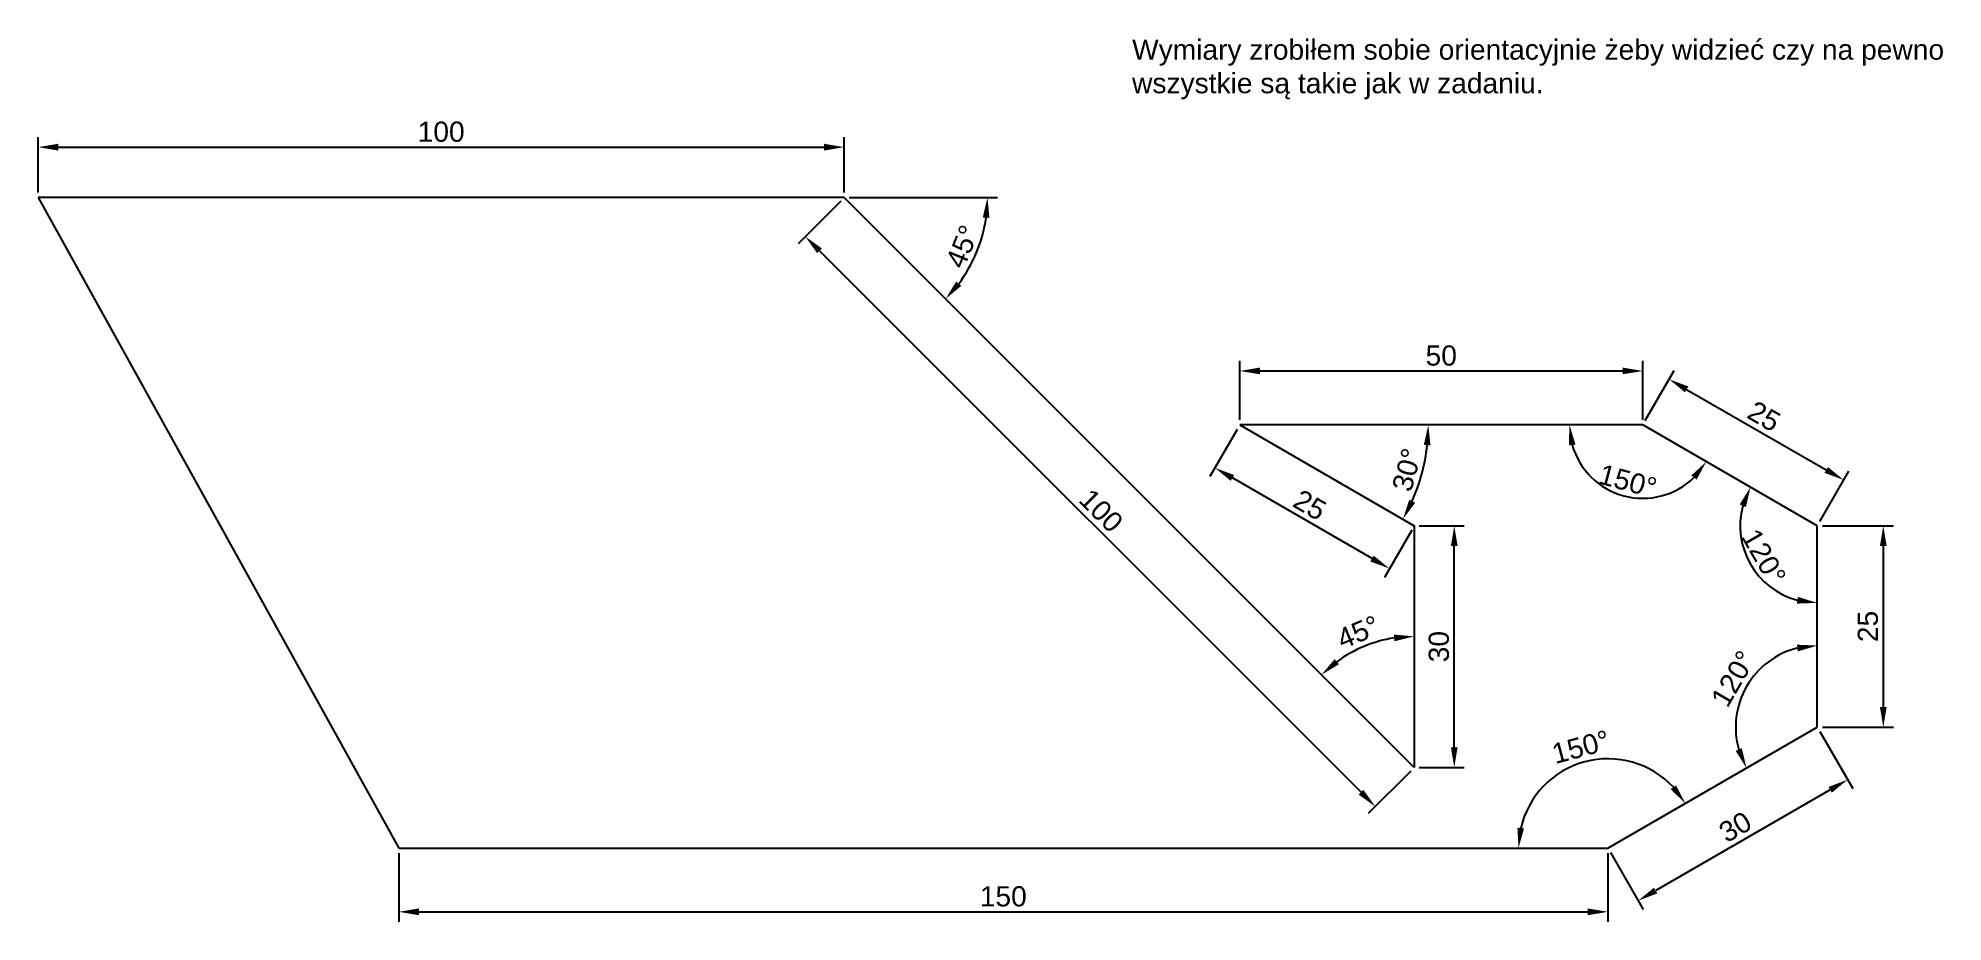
# Model space of a CAD drawing. Header units: millimetres. Extents: x 155 to 392, y 191 to 301.
import ezdxf

# ---------------------------------------------------------------- set-up
doc = ezdxf.new("R2010")
doc.units = ezdxf.units.MM
doc.styles.get("Standard").update_dxf_attribs({"font": 'arial.ttf'})
doc.dimstyles.new('ISO-25', dxfattribs={"dimtxt": 2.5, "dimasz": 2.5, "dimexe": 1.25, "dimexo": 0.625, "dimtad": 1, "dimtxsty": 'Standard', "dimcen": 2.5, "dimadec": 0, "dimazin": 0, "dimtfac": 1, "dimtmove": 0, "dimatfit": 3, "dimfxl": 1, "dimarcsym": 0})

# ---------------------------------------------------------------- blocks, each defined once
blk = doc.blocks.new('*D2')
at = {"color": 0, "lineweight": -2, "transparency": 16777216}
for p, q in [((155.27, 281.34), (155.27, 288.22)), ((157.77, 286.97), (252.77, 286.97)), ((255.27, 281.34), (255.27, 288.22))]:
    blk.add_line(p, q, dxfattribs=at)
at = {"color": 0, "transparency": 16777216}
for points in [[(157.77, 287.39), (157.77, 286.55), (155.27, 286.97)], [(252.77, 287.39), (252.77, 286.55), (255.27, 286.97)]]:
    blk.add_solid(points, dxfattribs=at)
at = {"layer": 'Defpoints', "color": 0, "transparency": 16777216}
for p in [(255.27, 286.97), (155.27, 280.71), (255.27, 280.71)]:
    blk.add_point(p, dxfattribs=at)
at = {"color": 0, "transparency": 16777216, "insert": (205.27, 288.87), "char_height": 2.5, "attachment_point": 5}
blk.add_mtext('100', dxfattribs=at)
blk = doc.blocks.new('*D3')
at = {"color": 0, "lineweight": -2, "transparency": 16777216}
for p, q in [((254.83, 280.27), (249.55, 274.99)), ((252.2, 274.11), (319.38, 206.93)), ((325.54, 209.56), (320.26, 204.28))]:
    blk.add_line(p, q, dxfattribs=at)
at = {"color": 0, "transparency": 16777216}
for points in [[(252.5, 274.4), (251.91, 273.82), (250.44, 275.88)], [(319.67, 207.23), (319.09, 206.64), (321.15, 205.17)]]:
    blk.add_solid(points, dxfattribs=at)
at = {"layer": 'Defpoints', "color": 0, "transparency": 16777216}
for p in [(255.27, 280.71), (325.98, 210), (321.15, 205.17)]:
    blk.add_point(p, dxfattribs=at)
at = {"color": 0, "transparency": 16777216, "insert": (287.14, 241.87), "char_height": 2.5, "attachment_point": 5, "rotation": 315}
blk.add_mtext('100', dxfattribs=at)
blk = doc.blocks.new('*D4')
at = {"color": 0, "lineweight": -2, "transparency": 16777216}
for p, q in [((326.61, 240), (332.19, 240)), ((330.94, 212.5), (330.94, 237.5)), ((326.61, 210), (332.19, 210))]:
    blk.add_line(p, q, dxfattribs=at)
at = {"color": 0, "transparency": 16777216}
for points in [[(330.53, 237.5), (331.36, 237.5), (330.94, 240)], [(330.53, 212.5), (331.36, 212.5), (330.94, 210)]]:
    blk.add_solid(points, dxfattribs=at)
at = {"layer": 'Defpoints', "color": 0, "transparency": 16777216}
for p in [(325.98, 240), (330.94, 240), (325.98, 210)]:
    blk.add_point(p, dxfattribs=at)
at = {"color": 0, "transparency": 16777216, "insert": (329.04, 225), "char_height": 2.5, "attachment_point": 5, "rotation": 90}
blk.add_mtext('30', dxfattribs=at)
blk = doc.blocks.new('*D5')
at = {"color": 0, "lineweight": -2, "transparency": 16777216}
for p, q in [((304.02, 251.96), (300.63, 246.09)), ((320.74, 235.93), (303.42, 245.93)), ((325.67, 239.46), (322.28, 233.59))]:
    blk.add_line(p, q, dxfattribs=at)
at = {"color": 0, "transparency": 16777216}
for points in [[(303.63, 246.29), (303.21, 245.57), (301.26, 247.18)], [(320.95, 236.29), (320.53, 235.57), (322.91, 234.68)]]:
    blk.add_solid(points, dxfattribs=at)
at = {"layer": 'Defpoints', "color": 0, "transparency": 16777216}
for p in [(304.33, 252.5), (301.26, 247.18), (325.98, 240)]:
    blk.add_point(p, dxfattribs=at)
at = {"color": 0, "transparency": 16777216, "insert": (313.03, 242.57), "char_height": 2.5, "attachment_point": 5, "rotation": 330}
blk.add_mtext('25', dxfattribs=at)
blk = doc.blocks.new('*D6')
at = {"color": 0, "lineweight": -2, "transparency": 16777216}
for p, q in [((304.33, 253.12), (304.33, 260.45)), ((354.33, 253.12), (354.33, 260.45)), ((306.83, 259.2), (351.83, 259.2))]:
    blk.add_line(p, q, dxfattribs=at)
at = {"color": 0, "transparency": 16777216}
for points in [[(306.83, 259.62), (306.83, 258.79), (304.33, 259.2)], [(351.83, 259.62), (351.83, 258.79), (354.33, 259.2)]]:
    blk.add_solid(points, dxfattribs=at)
at = {"layer": 'Defpoints', "color": 0, "transparency": 16777216}
for p in [(354.33, 259.2), (304.33, 252.5), (354.33, 252.5)]:
    blk.add_point(p, dxfattribs=at)
at = {"color": 0, "transparency": 16777216, "insert": (329.33, 261.1), "char_height": 2.5, "attachment_point": 5}
blk.add_mtext('50', dxfattribs=at)
blk = doc.blocks.new('*D7')
at = {"color": 0, "lineweight": -2, "transparency": 16777216}
for p, q in [((354.64, 253.04), (358.23, 259.25)), ((359.77, 256.92), (377.09, 246.92)), ((376.29, 240.54), (379.88, 246.75))]:
    blk.add_line(p, q, dxfattribs=at)
at = {"color": 0, "transparency": 16777216}
for points in [[(359.98, 257.28), (359.56, 256.56), (357.6, 258.17)], [(377.3, 247.28), (376.88, 246.56), (379.26, 245.67)]]:
    blk.add_solid(points, dxfattribs=at)
at = {"layer": 'Defpoints', "color": 0, "transparency": 16777216}
for p in [(354.33, 252.5), (379.26, 245.67), (375.98, 240)]:
    blk.add_point(p, dxfattribs=at)
at = {"color": 0, "transparency": 16777216, "insert": (369.38, 253.57), "char_height": 2.5, "attachment_point": 5, "rotation": 330}
blk.add_mtext('25', dxfattribs=at)
blk = doc.blocks.new('*D8')
at = {"color": 0, "lineweight": -2, "transparency": 16777216}
for p, q in [((376.61, 240), (385.41, 240)), ((384.16, 237.5), (384.16, 217.5)), ((376.61, 215), (385.41, 215))]:
    blk.add_line(p, q, dxfattribs=at)
at = {"color": 0, "transparency": 16777216}
for points in [[(383.75, 237.5), (384.58, 237.5), (384.16, 240)], [(383.75, 217.5), (384.58, 217.5), (384.16, 215)]]:
    blk.add_solid(points, dxfattribs=at)
at = {"layer": 'Defpoints', "color": 0, "transparency": 16777216}
for p in [(375.98, 240), (375.98, 215), (384.16, 215)]:
    blk.add_point(p, dxfattribs=at)
at = {"color": 0, "transparency": 16777216, "insert": (382.26, 227.5), "char_height": 2.5, "attachment_point": 5, "rotation": 90}
blk.add_mtext('25', dxfattribs=at)
blk = doc.blocks.new('*D9')
at = {"color": 0, "lineweight": -2, "transparency": 16777216}
for p, q in [((376.29, 214.46), (380.37, 207.4)), ((377.58, 207.24), (355.93, 194.74)), ((350.31, 199.46), (354.39, 192.4))]:
    blk.add_line(p, q, dxfattribs=at)
at = {"color": 0, "transparency": 16777216}
for points in [[(377.37, 207.6), (377.78, 206.88), (379.74, 208.49)], [(355.72, 195.1), (356.13, 194.38), (353.76, 193.49)]]:
    blk.add_solid(points, dxfattribs=at)
at = {"layer": 'Defpoints', "color": 0, "transparency": 16777216}
for p in [(375.98, 215), (350, 200), (353.76, 193.49)]:
    blk.add_point(p, dxfattribs=at)
at = {"color": 0, "transparency": 16777216, "insert": (365.8, 202.63), "char_height": 2.5, "attachment_point": 5, "rotation": 30}
blk.add_mtext('30', dxfattribs=at)
blk = doc.blocks.new('*D10')
at = {"color": 0, "lineweight": -2, "transparency": 16777216}
for p, q in [((200, 199.38), (200, 190.85)), ((350, 199.38), (350, 190.85)), ((202.5, 192.1), (347.5, 192.1))]:
    blk.add_line(p, q, dxfattribs=at)
at = {"color": 0, "transparency": 16777216}
for points in [[(202.5, 192.52), (202.5, 191.68), (200, 192.1)], [(347.5, 192.52), (347.5, 191.68), (350, 192.1)]]:
    blk.add_solid(points, dxfattribs=at)
at = {"layer": 'Defpoints', "color": 0, "transparency": 16777216}
for p in [(200, 200), (350, 200), (350, 192.1)]:
    blk.add_point(p, dxfattribs=at)
at = {"color": 0, "transparency": 16777216, "insert": (275, 194), "char_height": 2.5, "attachment_point": 5}
blk.add_mtext('150', dxfattribs=at)
blk = doc.blocks.new('*D11')
at = {"color": 0, "lineweight": -2, "transparency": 16777216}
blk.add_line((255.9, 280.71), (274.29, 280.71), dxfattribs=at)
blk.add_arc((255.27, 280.71), 17.77, 323.0657, 351.9343, dxfattribs=at)
at = {"color": 0, "transparency": 16777216}
for points in [[(272.45, 278.25), (273.28, 278.19), (273.04, 280.71)], [(269.79, 269.76), (269.16, 270.3), (267.84, 268.14)]]:
    blk.add_solid(points, dxfattribs=at)
at = {"layer": 'Defpoints', "color": 0, "transparency": 16777216}
for p in [(155.27, 280.71), (255.27, 280.71), (255.27, 280.71), (270.66, 271.82), (325.98, 210)]:
    blk.add_point(p, dxfattribs=at)
at = {"color": 0, "transparency": 16777216, "insert": (269.94, 274.63), "char_height": 2.5, "attachment_point": 5, "rotation": 67.5}
blk.add_mtext('45°', dxfattribs=at)
blk = doc.blocks.new('*D12')
at = {"color": 0, "lineweight": -2, "transparency": 16777216}
blk.add_arc((325.98, 210), 16.27, 98.8114, 126.1886, dxfattribs=at)
at = {"color": 0, "transparency": 16777216}
for points in [[(323.46, 226.5), (323.52, 225.66), (325.98, 226.27)], [(316.64, 222.82), (316.1, 223.45), (314.47, 221.51)]]:
    blk.add_solid(points, dxfattribs=at)
at = {"layer": 'Defpoints', "color": 0, "transparency": 16777216}
for p in [(255.27, 280.71), (325.98, 240), (321.77, 225.72), (325.98, 210), (325.98, 210)]:
    blk.add_point(p, dxfattribs=at)
at = {"color": 0, "transparency": 16777216, "insert": (319.03, 226.79), "char_height": 2.5, "attachment_point": 5, "rotation": 22.5}
blk.add_mtext('45°', dxfattribs=at)
blk = doc.blocks.new('*D13')
at = {"color": 0, "lineweight": -2, "transparency": 16777216}
blk.add_arc((304.33, 252.5), 23.39, 336.1275, 353.8725, dxfattribs=at)
at = {"color": 0, "transparency": 16777216}
for points in [[(327.17, 250.03), (328, 249.98), (327.72, 252.5)], [(326.09, 242.85), (325.35, 243.22), (324.58, 240.81)]]:
    blk.add_solid(points, dxfattribs=at)
at = {"layer": 'Defpoints', "color": 0, "transparency": 16777216}
for p in [(304.33, 252.5), (304.33, 252.5), (354.33, 252.5), (326.31, 244.5), (325.98, 240)]:
    blk.add_point(p, dxfattribs=at)
at = {"color": 0, "transparency": 16777216, "insert": (325.08, 246.94), "char_height": 2.5, "attachment_point": 5, "rotation": 75}
blk.add_mtext('30°', dxfattribs=at)
blk = doc.blocks.new('*D14')
at = {"color": 0, "lineweight": -2, "transparency": 16777216}
blk.add_arc((354.33, 252.5), 9.1, 195.7851, 314.2149, dxfattribs=at)
at = {"color": 0, "transparency": 16777216}
for points in [[(345.16, 249.97), (345.98, 250.08), (345.23, 252.5)], [(360.35, 246.23), (361.01, 245.72), (362.21, 247.95)]]:
    blk.add_solid(points, dxfattribs=at)
at = {"layer": 'Defpoints', "color": 0, "transparency": 16777216}
for p in [(304.33, 252.5), (354.33, 252.5), (354.33, 252.5), (348.48, 245.53), (375.98, 240)]:
    blk.add_point(p, dxfattribs=at)
at = {"color": 0, "transparency": 16777216, "insert": (352.47, 245.54), "char_height": 2.5, "attachment_point": 5, "rotation": 345}
blk.add_mtext('150°', dxfattribs=at)
blk = doc.blocks.new('*D15')
at = {"color": 0, "lineweight": -2, "transparency": 16777216}
blk.add_arc((375.98, 240), 9.57, 165.0046, 254.9954, dxfattribs=at)
at = {"color": 0, "transparency": 16777216}
for points in [[(366.35, 242.64), (367.12, 242.32), (367.69, 244.79)], [(373.56, 231.17), (373.45, 230.34), (375.98, 230.43)]]:
    blk.add_solid(points, dxfattribs=at)
at = {"layer": 'Defpoints', "color": 0, "transparency": 16777216}
for p in [(354.33, 252.5), (375.98, 240), (375.98, 240), (366.55, 238.34), (375.98, 215)]:
    blk.add_point(p, dxfattribs=at)
at = {"color": 0, "transparency": 16777216, "insert": (369.34, 236.16), "char_height": 2.5, "attachment_point": 5, "rotation": 300}
blk.add_mtext('120°', dxfattribs=at)
blk = doc.blocks.new('*D16')
at = {"color": 0, "lineweight": -2, "transparency": 16777216}
blk.add_arc((375.98, 215), 10.13, 104.1703, 195.8297, dxfattribs=at)
at = {"color": 0, "transparency": 16777216}
for points in [[(373.45, 225.24), (373.55, 224.41), (375.98, 225.13)], [(366.61, 212.4), (365.85, 212.07), (367.2, 209.93)]]:
    blk.add_solid(points, dxfattribs=at)
at = {"layer": 'Defpoints', "color": 0, "transparency": 16777216}
for p in [(375.98, 240), (369.47, 222.76), (375.98, 215), (375.98, 215), (350, 200)]:
    blk.add_point(p, dxfattribs=at)
at = {"color": 0, "transparency": 16777216, "insert": (365.56, 221.02), "char_height": 2.5, "attachment_point": 5, "rotation": 60}
blk.add_mtext('120°', dxfattribs=at)
blk = doc.blocks.new('*D17')
at = {"color": 0, "lineweight": -2, "transparency": 16777216}
blk.add_arc((350, 200), 11.09, 42.9414, 167.0586, dxfattribs=at)
at = {"color": 0, "transparency": 16777216}
for points in [[(358.45, 207.8), (357.78, 207.31), (359.61, 205.55)], [(339.6, 202.44), (338.78, 202.53), (338.91, 200)]]:
    blk.add_solid(points, dxfattribs=at)
at = {"layer": 'Defpoints', "color": 0, "transparency": 16777216}
for p in [(375.98, 215), (351.93, 210.92), (200, 200), (350, 200), (350, 200)]:
    blk.add_point(p, dxfattribs=at)
at = {"color": 0, "transparency": 16777216, "insert": (346.64, 212.55), "char_height": 2.5, "attachment_point": 5, "rotation": 15}
blk.add_mtext('150°', dxfattribs=at)

msp = doc.modelspace()

# ---------------------------------------------------------------- linework, layer by layer
for p, q in [((255.27, 280.711), (155.27, 280.711)), ((155.27, 280.711), (200, 200)), ((325.981, 210), (255.27, 280.711)), ((354.33, 252.5), (304.33, 252.5)), ((304.33, 252.5), (325.981, 240)), ((375.981, 240), (354.33, 252.5)), ((325.981, 240), (325.981, 210)), ((375.981, 215), (375.981, 240)), ((350, 200), (375.981, 215)), ((200, 200), (350, 200))]:
    msp.add_line(p, q)

# ---------------------------------------------------------------- texts
at = {"insert": (290.977, 300.324), "char_height": 2.5, "attachment_point": 1}
msp.add_mtext_dynamic_manual_height_columns('Wymiary zrobiłem sobie orientacyjnie żeby widzieć czy na pewno wszystkie są takie jak w zadaniu. ', width=114.63078, gutter_width=12.5, heights=[0], dxfattribs=at)

# ---------------------------------------------------------------- dimensions: what is measured, and where the dimension line sits
dim = msp.add_linear_dim(base=(255.27, 286.969), p1=(155.27, 280.711), p2=(255.27, 280.711), dimstyle='ISO-25')
dim.commit()
dim.dimension.update_dxf_attribs({"geometry": '*D2', "text_midpoint": (205.27, 288.87)})
for base, line1, line2, picture, middle in [((270.663, 271.824), ((325.981, 210), (255.27, 280.711)), ((255.27, 280.711), (155.27, 280.711)), '*D11', (269.939, 274.635)), ((321.769, 225.718), ((325.981, 240), (325.981, 210)), ((325.981, 210), (255.27, 280.711)), '*D12', (319.028, 226.786)), ((326.307, 244.501), ((354.33, 252.5), (304.33, 252.5)), ((304.33, 252.5), (325.981, 240)), '*D13', (325.083, 246.939)), ((348.479, 245.527), ((375.981, 240), (354.33, 252.5)), ((354.33, 252.5), (304.33, 252.5)), '*D14', (352.466, 245.544)), ((366.552, 238.338), ((375.981, 215), (375.981, 240)), ((375.981, 240), (354.33, 252.5)), '*D15', (369.336, 236.164)), ((369.467, 222.763), ((375.981, 215), (375.981, 240)), ((350, 200), (375.981, 215)), '*D16', (365.558, 221.018)), ((351.926, 210.923), ((350, 200), (375.981, 215)), ((200, 200), (350, 200)), '*D17', (346.637, 212.551))]:
    dim = msp.add_angular_dim_2l(base=base, line1=line1, line2=line2, dimstyle='ISO-25')
    dim.commit()
    dim.dimension.update_dxf_attribs({"geometry": picture, "text_midpoint": middle})
for p1, p2, distance, picture, middle in [((255.27, 280.711), (325.981, 210), -6.835, '*D3', (287.137, 241.867)), ((304.33, 252.5), (354.33, 252.5), 6.702, '*D6', (329.33, 261.104)), ((354.33, 252.5), (375.981, 240), 6.55, '*D7', (369.381, 253.569)), ((325.981, 240), (304.33, 252.5), 6.147, '*D5', (313.033, 242.573)), ((325.981, 210), (325.981, 240), -4.964, '*D4', (329.043, 225)), ((375.981, 240), (375.981, 215), 8.182, '*D8', (382.261, 227.5)), ((375.981, 215), (350, 200), 7.522, '*D9', (365.8, 202.634)), ((200, 200), (350, 200), -7.902, '*D10', (275, 194))]:
    dim = msp.add_aligned_dim(p1=p1, p2=p2, distance=distance, dimstyle='ISO-25')
    dim.commit()
    dim.dimension.update_dxf_attribs({"geometry": picture, "text_midpoint": middle})

doc.saveas('drawing.dxf')
